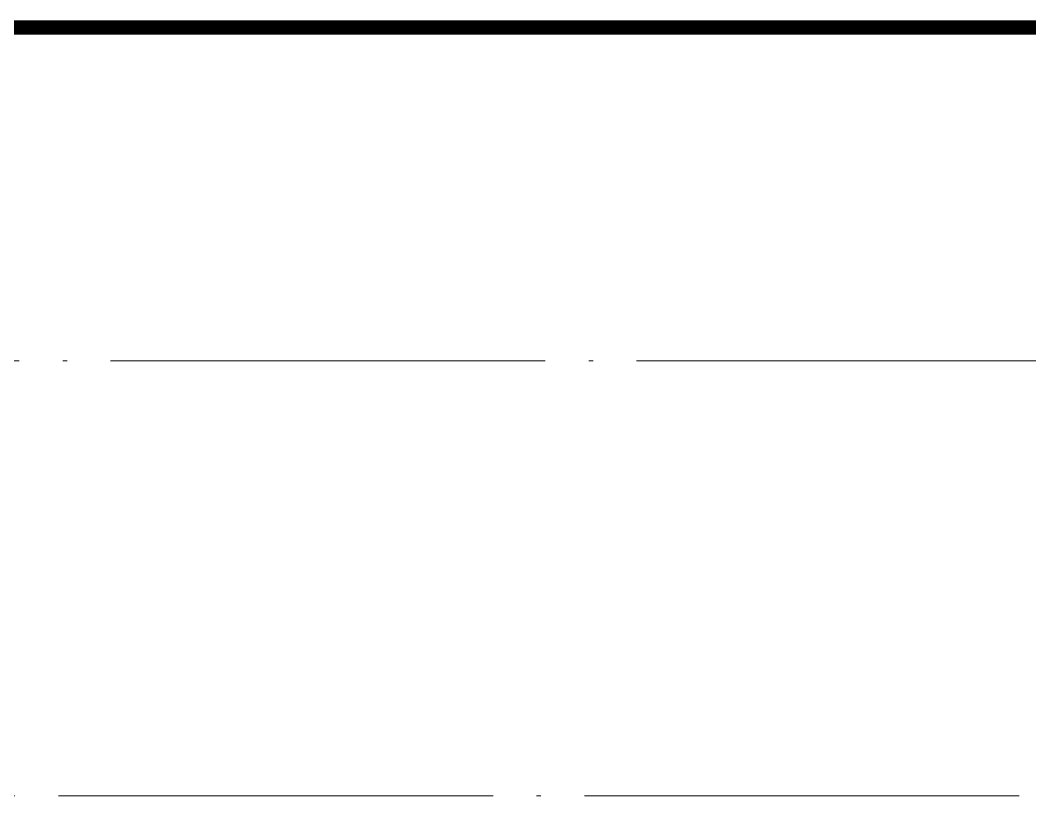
# Model space of a CAD drawing. Extents: x 27938 to 983267, y -209821 to 1628073.
# Drawn here: x 698442 to 699835, y -175035 to -173965 of the extents above; entities that cross this region are included whole.
import ezdxf

# ---------------------------------------------------------------- set-up
doc = ezdxf.new("R2010")
doc.units = 0
doc.header["$LTSCALE"] = 1000
doc.header["$MEASUREMENT"] = 0
doc.linetypes.add('DASH', pattern=[0.35, 0.25, -0.1])
doc.linetypes.add('DOTE', pattern=[2.42, 2, -0.2, 0.02, -0.2])
doc.layers.add('3.5方案汇报，与郭总、侯月琴确定户型_t8$0$2020.03.04 -1安徽标准化洋房户型(UA）_t8_t8$0$看线', color=154, linetype='Continuous')
doc.layers.add('DOTE', color=19, linetype='DOTE', lineweight=9)

# ---------------------------------------------------------------- blocks, each defined once
blk = doc.blocks.new('GFDGDGRDGRDG')
at = {"layer": 'DOTE', "linetype": 'DOTE', "ltscale": 0.3}
for p, q in [((573593.7, 363758.3), (626393.7, 363758.3)), ((626393.7, 363158.3), (573593.7, 363158.3))]:
    blk.add_line(p, q, dxfattribs=at)

msp = doc.modelspace()

# ---------------------------------------------------------------- linework, layer by layer
at = {"color": 5, "linetype": 'DASH', "ltscale": 0.8, "const_width": 20}
msp.add_lwpolyline([(722256.6, -175174.8), (721506.6, -175174.8), (721506.6, -175774.8), (716526.6, -175774.8), (716526.6, -175174.8), (715776.6, -175174.8), (715776.7, -173974.8), (709606.6, -173974.8), (709606.6, -174574.8), (706816.6, -174574.8), (704026.6, -174574.8), (704026.6, -173974.8), (697856.5, -173974.8)], dxfattribs=at)

# ---------------------------------------------------------------- block references
at = {"layer": '3.5方案汇报，与郭总、侯月琴确定户型_t8$0$2020.03.04 -1安徽标准化洋房户型(UA）_t8_t8$0$看线', "ltscale": 10}
msp.add_blockref('GFDGDGRDGRDG', (106822.9, -538193.1), dxfattribs=at)

doc.saveas('drawing.dxf')
